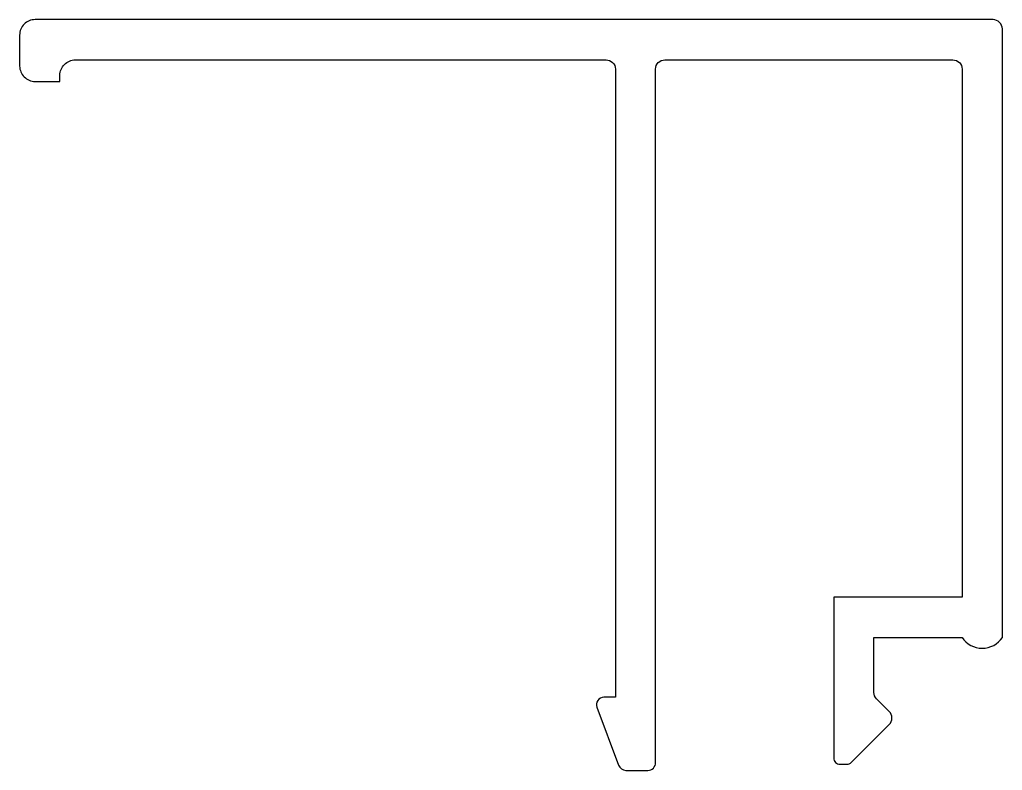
# Model space of a CAD drawing. Extents: x 142.8 to 174.5, y 211 to 235.2.
import ezdxf

# ---------------------------------------------------------------- set-up
doc = ezdxf.new("R2010")
doc.units = 0
doc.header["$LTSCALE"] = 15
doc.layers.get('0').update_dxf_attribs({"linetype": 'CONTINUOUS'})

msp = doc.modelspace()

# ---------------------------------------------------------------- linework, layer by layer
at = {"color": 0, "linetype": 'BYBLOCK'}
msp.add_lwpolyline([(142.789, 233.741, 0.414214), (143.289, 233.242), (144.088, 233.242), (144.088, 233.441, -0.414214), (144.588, 233.941), (161.738, 233.941, -0.414214), (162.038, 233.641), (162.038, 213.936), (162.038, 213.334), (161.669, 213.334, 0.513117), (161.435, 213.007), (162.143, 211.137, 0.321775), (162.377, 210.969), (163.09, 210.969, 0.414214), (163.337, 211.217), (163.337, 233.641, -0.414214), (163.637, 233.941), (172.942, 233.941, -0.414214), (173.242, 233.641), (173.242, 216.566), (169.093, 216.566), (169.093, 211.368, 0.414214), (169.293, 211.168), (169.521, 211.168, 0.198912), (169.661, 211.226), (170.886, 212.451, 0.414214), (170.886, 212.871), (170.48, 213.277, -0.198912), (170.393, 213.487), (170.393, 215.267), (173.242, 215.267, 0.541009), (174.542, 215.267), (174.542, 234.941, 0.414214), (174.242, 235.241), (143.289, 235.241, 0.414214), (142.789, 234.741)], format="xyb", close=True, dxfattribs=at)

doc.saveas('drawing.dxf')
